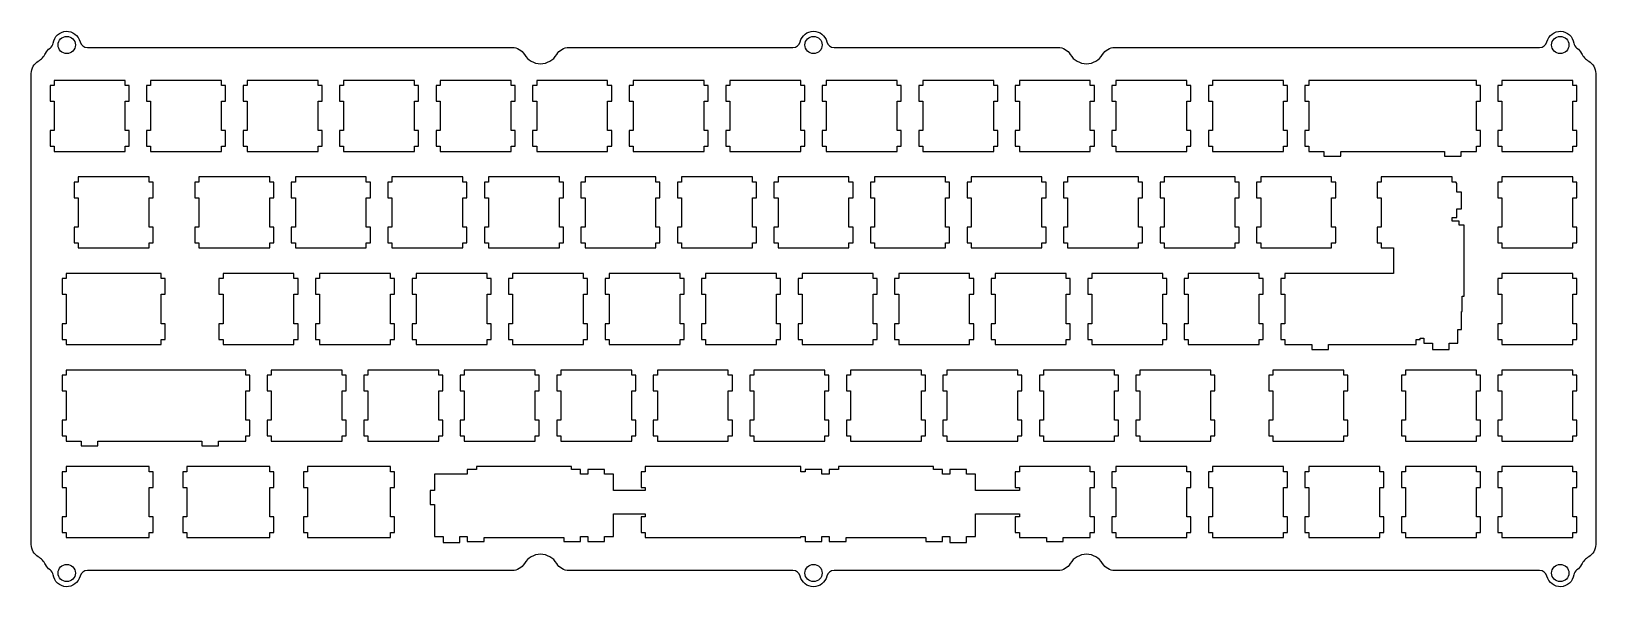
# Model space of a CAD drawing. Header units: millimetres. Extents: x -12 to 297, y -93 to 17.
import ezdxf

# ---------------------------------------------------------------- set-up
doc = ezdxf.new("R2010")
doc.units = ezdxf.units.MM
doc.layers.get('0').update_dxf_attribs({"linetype": 'CONTINUOUS'})

msp = doc.modelspace()

# ---------------------------------------------------------------- linework, layer by layer
msp.add_lwpolyline([(-0.42, 13.5), (83.4, 13.5, -0.265564), (85.81, 12.12, 0.571429), (92.19, 12.12, -0.265564), (94.6, 13.5), (138.8, 13.5, 0.34543), (140.25, 14.64, -0.784465), (145.5, 14.64, 0.34543), (146.95, 13.5), (191.15, 13.5, -0.265564), (193.56, 12.12, 0.571429), (199.94, 12.12, -0.265564), (202.35, 13.5), (286.17, 13.5, 0.34543), (287.63, 14.64, -0.825527), (292.92, 14.38, 0.208554), (293.55, 13.36, -0.124033), (294.45, 12.33, 0.143151), (295.87, 10.81, -0.265564), (297.25, 8.4), (297.25, -84.6, -0.265564), (295.87, -87.01, 0.143151), (294.45, -88.53, -0.124033), (293.55, -89.56, 0.208554), (292.92, -90.58, -0.825527), (287.63, -90.84, 0.34543), (286.17, -89.7), (202.35, -89.7, -0.265564), (199.94, -88.32, 0.571429), (193.56, -88.32, -0.265564), (191.15, -89.7), (146.95, -89.7, 0.34543), (145.5, -90.84, -0.784465), (140.25, -90.84, 0.34543), (138.8, -89.7), (94.6, -89.7, -0.265564), (92.19, -88.32, 0.571429), (85.81, -88.32, -0.265564), (83.4, -89.7), (-0.42, -89.7, 0.34543), (-1.88, -90.84, -0.825527), (-7.17, -90.58, 0.208554), (-7.8, -89.56, -0.124033), (-8.7, -88.53, 0.143151), (-10.12, -87.01, -0.265564), (-11.5, -84.6), (-11.5, 8.4, -0.265564), (-10.12, 10.81, 0.143151), (-8.7, 12.33, -0.124033), (-7.8, 13.36, 0.208554), (-7.17, 14.38, -0.825527), (-1.88, 14.64, 0.34543)], format="xyb", close=True)
for points in [[(-7.8, 2.9), (-7, 2.9), (-7, -2.9), (-7.8, -2.9), (-7.8, -6), (-7, -6), (-7, -7), (7, -7), (7, -6), (7.8, -6), (7.8, -2.9), (7, -2.9), (7, 2.9), (7.8, 2.9), (7.8, 6), (7, 6), (7, 7), (-7, 7), (-7, 6), (-7.8, 6)], [(26.85, 2.9), (26.85, 6), (26.05, 6), (26.05, 7), (12.05, 7), (12.05, 6), (11.25, 6), (11.25, 2.9), (12.05, 2.9), (12.05, -2.9), (11.25, -2.9), (11.25, -6), (12.05, -6), (12.05, -7), (26.05, -7), (26.05, -6), (26.85, -6), (26.85, -2.9), (26.05, -2.9), (26.05, 2.9)], [(45.9, -2.9), (45.1, -2.9), (45.1, 2.9), (45.9, 2.9), (45.9, 6), (45.1, 6), (45.1, 7), (31.1, 7), (31.1, 6), (30.3, 6), (30.3, 2.9), (31.1, 2.9), (31.1, -2.9), (30.3, -2.9), (30.3, -6), (31.1, -6), (31.1, -7), (45.1, -7), (45.1, -6), (45.9, -6)], [(50.15, 6), (49.35, 6), (49.35, 2.9), (50.15, 2.9), (50.15, -2.9), (49.35, -2.9), (49.35, -6), (50.15, -6), (50.15, -7), (64.15, -7), (64.15, -6), (64.95, -6), (64.95, -2.9), (64.15, -2.9), (64.15, 2.9), (64.95, 2.9), (64.95, 6), (64.15, 6), (64.15, 7), (50.15, 7)], [(69.2, -6), (69.2, -7), (83.2, -7), (83.2, -6), (84, -6), (84, -2.9), (83.2, -2.9), (83.2, 2.9), (84, 2.9), (84, 6), (83.2, 6), (83.2, 7), (69.2, 7), (69.2, 6), (68.4, 6), (68.4, 2.9), (69.2, 2.9), (69.2, -2.9), (68.4, -2.9), (68.4, -6)], [(87.45, 6), (87.45, 2.9), (88.25, 2.9), (88.25, -2.9), (87.45, -2.9), (87.45, -6), (88.25, -6), (88.25, -7), (102.25, -7), (102.25, -6), (103.05, -6), (103.05, -2.9), (102.25, -2.9), (102.25, 2.9), (103.05, 2.9), (103.05, 6), (102.25, 6), (102.25, 7), (88.25, 7), (88.25, 6)], [(107.3, -2.9), (106.5, -2.9), (106.5, -6), (107.3, -6), (107.3, -7), (121.3, -7), (121.3, -6), (122.1, -6), (122.1, -2.9), (121.3, -2.9), (121.3, 2.9), (122.1, 2.9), (122.1, 6), (121.3, 6), (121.3, 7), (107.3, 7), (107.3, 6), (106.5, 6), (106.5, 2.9), (107.3, 2.9)], [(126.35, -7), (140.35, -7), (140.35, -6), (141.15, -6), (141.15, -2.9), (140.35, -2.9), (140.35, 2.9), (141.15, 2.9), (141.15, 6), (140.35, 6), (140.35, 7), (126.35, 7), (126.35, 6), (125.55, 6), (125.55, 2.9), (126.35, 2.9), (126.35, -2.9), (125.55, -2.9), (125.55, -6), (126.35, -6)], [(160.2, 2.9), (160.2, 6), (159.4, 6), (159.4, 7), (145.4, 7), (145.4, 6), (144.6, 6), (144.6, 2.9), (145.4, 2.9), (145.4, -2.9), (144.6, -2.9), (144.6, -6), (145.4, -6), (145.4, -7), (159.4, -7), (159.4, -6), (160.2, -6), (160.2, -2.9), (159.4, -2.9), (159.4, 2.9)], [(163.65, -2.9), (163.65, -6), (164.45, -6), (164.45, -7), (178.45, -7), (178.45, -6), (179.25, -6), (179.25, -2.9), (178.45, -2.9), (178.45, 2.9), (179.25, 2.9), (179.25, 6), (178.45, 6), (178.45, 7), (164.45, 7), (164.45, 6), (163.65, 6), (163.65, 2.9), (164.45, 2.9), (164.45, -2.9)], [(197.5, -2.9), (197.5, 2.9), (198.3, 2.9), (198.3, 6), (197.5, 6), (197.5, 7), (183.5, 7), (183.5, 6), (182.7, 6), (182.7, 2.9), (183.5, 2.9), (183.5, -2.9), (182.7, -2.9), (182.7, -6), (183.5, -6), (183.5, -7), (197.5, -7), (197.5, -6), (198.3, -6), (198.3, -2.9)], [(202.55, -7), (216.55, -7), (216.55, -6), (217.35, -6), (217.35, -2.9), (216.55, -2.9), (216.55, 2.9), (217.35, 2.9), (217.35, 6), (216.55, 6), (216.55, 7), (202.55, 7), (202.55, 6), (201.75, 6), (201.75, 2.9), (202.55, 2.9), (202.55, -2.9), (201.75, -2.9), (201.75, -6), (202.55, -6)], [(221.6, 2.9), (221.6, -2.9), (220.8, -2.9), (220.8, -6), (221.6, -6), (221.6, -7), (235.6, -7), (235.6, -6), (236.4, -6), (236.4, -2.9), (235.6, -2.9), (235.6, 2.9), (236.4, 2.9), (236.4, 6), (235.6, 6), (235.6, 7), (221.6, 7), (221.6, 6), (220.8, 6), (220.8, 2.9)], [(246.92, -7), (267.43, -7), (267.43, -7.97), (270.72, -7.97), (270.72, -7), (273.7, -7), (273.7, -6), (274.5, -6), (274.5, -2.9), (273.7, -2.9), (273.7, 2.9), (274.5, 2.9), (274.5, 6), (273.7, 6), (273.7, 7), (240.65, 7), (240.65, 6), (239.85, 6), (239.85, 2.9), (240.65, 2.9), (240.65, -2.9), (239.85, -2.9), (239.85, -6), (240.65, -6), (240.65, -7), (243.62, -7), (243.62, -7.97), (246.92, -7.97)], [(292.75, 6), (292.75, 7), (278.75, 7), (278.75, 6), (277.95, 6), (277.95, 2.9), (278.75, 2.9), (278.75, -2.9), (277.95, -2.9), (277.95, -6), (278.75, -6), (278.75, -7), (292.75, -7), (292.75, -6), (293.55, -6), (293.55, -2.9), (292.75, -2.9), (292.75, 2.9), (293.55, 2.9), (293.55, 6)], [(-3.04, -21.95), (-3.04, -25.05), (-2.24, -25.05), (-2.24, -26.05), (11.76, -26.05), (11.76, -25.05), (12.56, -25.05), (12.56, -21.95), (11.76, -21.95), (11.76, -16.15), (12.56, -16.15), (12.56, -13.05), (11.76, -13.05), (11.76, -12.05), (-2.24, -12.05), (-2.24, -13.05), (-3.04, -13.05), (-3.04, -16.15), (-2.24, -16.15), (-2.24, -21.95)], [(36.38, -25.05), (36.38, -21.95), (35.57, -21.95), (35.57, -16.15), (36.38, -16.15), (36.38, -13.05), (35.57, -13.05), (35.57, -12.05), (21.58, -12.05), (21.58, -13.05), (20.77, -13.05), (20.77, -16.15), (21.58, -16.15), (21.58, -21.95), (20.77, -21.95), (20.77, -25.05), (21.58, -25.05), (21.58, -26.05), (35.57, -26.05), (35.57, -25.05)], [(54.62, -25.05), (55.43, -25.05), (55.43, -21.95), (54.62, -21.95), (54.62, -16.15), (55.43, -16.15), (55.43, -13.05), (54.62, -13.05), (54.62, -12.05), (40.63, -12.05), (40.63, -13.05), (39.82, -13.05), (39.82, -16.15), (40.63, -16.15), (40.63, -21.95), (39.82, -21.95), (39.82, -25.05), (40.63, -25.05), (40.63, -26.05), (54.62, -26.05)], [(74.48, -16.15), (74.48, -13.05), (73.67, -13.05), (73.67, -12.05), (59.68, -12.05), (59.68, -13.05), (58.87, -13.05), (58.87, -16.15), (59.68, -16.15), (59.68, -21.95), (58.87, -21.95), (58.87, -25.05), (59.68, -25.05), (59.68, -26.05), (73.67, -26.05), (73.67, -25.05), (74.48, -25.05), (74.48, -21.95), (73.67, -21.95), (73.67, -16.15)], [(92.72, -16.15), (93.53, -16.15), (93.53, -13.05), (92.72, -13.05), (92.72, -12.05), (78.73, -12.05), (78.73, -13.05), (77.92, -13.05), (77.92, -16.15), (78.73, -16.15), (78.73, -21.95), (77.92, -21.95), (77.92, -25.05), (78.73, -25.05), (78.73, -26.05), (92.72, -26.05), (92.72, -25.05), (93.53, -25.05), (93.53, -21.95), (92.72, -21.95)], [(111.77, -21.95), (111.77, -16.15), (112.58, -16.15), (112.58, -13.05), (111.77, -13.05), (111.77, -12.05), (97.78, -12.05), (97.78, -13.05), (96.97, -13.05), (96.97, -16.15), (97.78, -16.15), (97.78, -21.95), (96.97, -21.95), (96.97, -25.05), (97.78, -25.05), (97.78, -26.05), (111.77, -26.05), (111.77, -25.05), (112.58, -25.05), (112.58, -21.95)], [(116.02, -25.05), (116.83, -25.05), (116.83, -26.05), (130.82, -26.05), (130.82, -25.05), (131.63, -25.05), (131.63, -21.95), (130.82, -21.95), (130.82, -16.15), (131.63, -16.15), (131.63, -13.05), (130.82, -13.05), (130.82, -12.05), (116.83, -12.05), (116.83, -13.05), (116.02, -13.05), (116.02, -16.15), (116.83, -16.15), (116.83, -21.95), (116.02, -21.95)], [(135.88, -25.05), (135.88, -26.05), (149.87, -26.05), (149.87, -25.05), (150.68, -25.05), (150.68, -21.95), (149.87, -21.95), (149.87, -16.15), (150.68, -16.15), (150.68, -13.05), (149.87, -13.05), (149.87, -12.05), (135.88, -12.05), (135.88, -13.05), (135.07, -13.05), (135.07, -16.15), (135.88, -16.15), (135.88, -21.95), (135.07, -21.95), (135.07, -25.05)], [(168.92, -25.05), (169.73, -25.05), (169.73, -21.95), (168.92, -21.95), (168.92, -16.15), (169.73, -16.15), (169.73, -13.05), (168.92, -13.05), (168.92, -12.05), (154.93, -12.05), (154.93, -13.05), (154.12, -13.05), (154.12, -16.15), (154.93, -16.15), (154.93, -21.95), (154.12, -21.95), (154.12, -25.05), (154.93, -25.05), (154.93, -26.05), (168.92, -26.05)], [(173.98, -25.05), (173.98, -26.05), (187.97, -26.05), (187.97, -25.05), (188.78, -25.05), (188.78, -21.95), (187.97, -21.95), (187.97, -16.15), (188.78, -16.15), (188.78, -13.05), (187.97, -13.05), (187.97, -12.05), (173.98, -12.05), (173.98, -13.05), (173.17, -13.05), (173.17, -16.15), (173.98, -16.15), (173.98, -21.95), (173.17, -21.95), (173.17, -25.05)], [(207.02, -16.15), (207.83, -16.15), (207.83, -13.05), (207.02, -13.05), (207.02, -12.05), (193.03, -12.05), (193.03, -13.05), (192.22, -13.05), (192.22, -16.15), (193.03, -16.15), (193.03, -21.95), (192.22, -21.95), (192.22, -25.05), (193.03, -25.05), (193.03, -26.05), (207.02, -26.05), (207.02, -25.05), (207.83, -25.05), (207.83, -21.95), (207.02, -21.95)], [(226.88, -16.15), (226.88, -13.05), (226.07, -13.05), (226.07, -12.05), (212.08, -12.05), (212.08, -13.05), (211.27, -13.05), (211.27, -16.15), (212.08, -16.15), (212.08, -21.95), (211.27, -21.95), (211.27, -25.05), (212.08, -25.05), (212.08, -26.05), (226.07, -26.05), (226.07, -25.05), (226.88, -25.05), (226.88, -21.95), (226.07, -21.95), (226.07, -16.15)], [(245.12, -26.05), (245.12, -25.05), (245.93, -25.05), (245.93, -21.95), (245.12, -21.95), (245.12, -16.15), (245.93, -16.15), (245.93, -13.05), (245.12, -13.05), (245.12, -12.05), (231.13, -12.05), (231.13, -13.05), (230.32, -13.05), (230.32, -16.15), (231.13, -16.15), (231.13, -21.95), (230.32, -21.95), (230.32, -25.05), (231.13, -25.05), (231.13, -26.05)], [(270.89, -38.6), (270.89, -35.57), (271.32, -35.57), (271.32, -21.58), (270.32, -21.58), (270.32, -20.77), (268.94, -20.77), (268.94, -20.05), (269.85, -20.05), (269.85, -18.32), (270.77, -18.32), (270.77, -15.03), (269.85, -15.03), (269.85, -13.3), (269.74, -13.3), (269.74, -13.05), (268.94, -13.05), (268.94, -12.05), (254.94, -12.05), (254.94, -13.05), (254.14, -13.05), (254.14, -16.15), (254.94, -16.15), (254.94, -21.95), (254.14, -21.95), (254.14, -25.05), (254.94, -25.05), (254.94, -26.05), (257.32, -26.05), (257.32, -31.1), (235.89, -31.1), (235.89, -32.1), (235.09, -32.1), (235.09, -35.2), (235.89, -35.2), (235.89, -41), (235.09, -41), (235.09, -44.1), (235.89, -44.1), (235.89, -45.1), (241.24, -45.1), (241.24, -46.07), (244.54, -46.07), (244.54, -45.1), (261.79, -45.1), (261.79, -44.1), (262.59, -44.1), (262.59, -43.85), (263.32, -43.85), (263.32, -44.87), (265.04, -44.87), (265.04, -46.07), (268.34, -46.07), (268.34, -44.87), (270.07, -44.87), (270.07, -42.12), (270.77, -42.12), (270.77, -38.6)], [(278.75, -25.05), (278.75, -26.05), (292.75, -26.05), (292.75, -25.05), (293.55, -25.05), (293.55, -21.95), (292.75, -21.95), (292.75, -16.15), (293.55, -16.15), (293.55, -13.05), (292.75, -13.05), (292.75, -12.05), (278.75, -12.05), (278.75, -13.05), (277.95, -13.05), (277.95, -16.15), (278.75, -16.15), (278.75, -21.95), (277.95, -21.95), (277.95, -25.05)], [(-4.62, -45.1), (14.14, -45.1), (14.14, -44.1), (14.94, -44.1), (14.94, -41), (14.14, -41), (14.14, -35.2), (14.94, -35.2), (14.94, -32.1), (14.14, -32.1), (14.14, -31.1), (-4.62, -31.1), (-4.62, -32.1), (-5.42, -32.1), (-5.42, -35.2), (-4.62, -35.2), (-4.62, -41), (-5.42, -41), (-5.42, -44.1), (-4.62, -44.1)], [(40.34, -45.1), (40.34, -44.1), (41.14, -44.1), (41.14, -41), (40.34, -41), (40.34, -35.2), (41.14, -35.2), (41.14, -32.1), (40.34, -32.1), (40.34, -31.1), (26.34, -31.1), (26.34, -32.1), (25.54, -32.1), (25.54, -35.2), (26.34, -35.2), (26.34, -41), (25.54, -41), (25.54, -44.1), (26.34, -44.1), (26.34, -45.1)], [(59.39, -45.1), (59.39, -44.1), (60.19, -44.1), (60.19, -41), (59.39, -41), (59.39, -35.2), (60.19, -35.2), (60.19, -32.1), (59.39, -32.1), (59.39, -31.1), (45.39, -31.1), (45.39, -32.1), (44.59, -32.1), (44.59, -35.2), (45.39, -35.2), (45.39, -41), (44.59, -41), (44.59, -44.1), (45.39, -44.1), (45.39, -45.1)], [(79.24, -32.1), (78.44, -32.1), (78.44, -31.1), (64.44, -31.1), (64.44, -32.1), (63.64, -32.1), (63.64, -35.2), (64.44, -35.2), (64.44, -41), (63.64, -41), (63.64, -44.1), (64.44, -44.1), (64.44, -45.1), (78.44, -45.1), (78.44, -44.1), (79.24, -44.1), (79.24, -41), (78.44, -41), (78.44, -35.2), (79.24, -35.2)], [(83.49, -35.2), (83.49, -41), (82.69, -41), (82.69, -44.1), (83.49, -44.1), (83.49, -45.1), (97.49, -45.1), (97.49, -44.1), (98.29, -44.1), (98.29, -41), (97.49, -41), (97.49, -35.2), (98.29, -35.2), (98.29, -32.1), (97.49, -32.1), (97.49, -31.1), (83.49, -31.1), (83.49, -32.1), (82.69, -32.1), (82.69, -35.2)], [(117.34, -32.1), (116.54, -32.1), (116.54, -31.1), (102.54, -31.1), (102.54, -32.1), (101.74, -32.1), (101.74, -35.2), (102.54, -35.2), (102.54, -41), (101.74, -41), (101.74, -44.1), (102.54, -44.1), (102.54, -45.1), (116.54, -45.1), (116.54, -44.1), (117.34, -44.1), (117.34, -41), (116.54, -41), (116.54, -35.2), (117.34, -35.2)], [(135.59, -44.1), (136.39, -44.1), (136.39, -41), (135.59, -41), (135.59, -35.2), (136.39, -35.2), (136.39, -32.1), (135.59, -32.1), (135.59, -31.1), (121.59, -31.1), (121.59, -32.1), (120.79, -32.1), (120.79, -35.2), (121.59, -35.2), (121.59, -41), (120.79, -41), (120.79, -44.1), (121.59, -44.1), (121.59, -45.1), (135.59, -45.1)], [(154.64, -31.1), (140.64, -31.1), (140.64, -32.1), (139.84, -32.1), (139.84, -35.2), (140.64, -35.2), (140.64, -41), (139.84, -41), (139.84, -44.1), (140.64, -44.1), (140.64, -45.1), (154.64, -45.1), (154.64, -44.1), (155.44, -44.1), (155.44, -41), (154.64, -41), (154.64, -35.2), (155.44, -35.2), (155.44, -32.1), (154.64, -32.1)], [(158.89, -41), (158.89, -44.1), (159.69, -44.1), (159.69, -45.1), (173.69, -45.1), (173.69, -44.1), (174.49, -44.1), (174.49, -41), (173.69, -41), (173.69, -35.2), (174.49, -35.2), (174.49, -32.1), (173.69, -32.1), (173.69, -31.1), (159.69, -31.1), (159.69, -32.1), (158.89, -32.1), (158.89, -35.2), (159.69, -35.2), (159.69, -41)], [(178.74, -45.1), (192.74, -45.1), (192.74, -44.1), (193.54, -44.1), (193.54, -41), (192.74, -41), (192.74, -35.2), (193.54, -35.2), (193.54, -32.1), (192.74, -32.1), (192.74, -31.1), (178.74, -31.1), (178.74, -32.1), (177.94, -32.1), (177.94, -35.2), (178.74, -35.2), (178.74, -41), (177.94, -41), (177.94, -44.1), (178.74, -44.1)], [(211.79, -31.1), (197.79, -31.1), (197.79, -32.1), (196.99, -32.1), (196.99, -35.2), (197.79, -35.2), (197.79, -41), (196.99, -41), (196.99, -44.1), (197.79, -44.1), (197.79, -45.1), (211.79, -45.1), (211.79, -44.1), (212.59, -44.1), (212.59, -41), (211.79, -41), (211.79, -35.2), (212.59, -35.2), (212.59, -32.1), (211.79, -32.1)], [(216.04, -44.1), (216.84, -44.1), (216.84, -45.1), (230.84, -45.1), (230.84, -44.1), (231.64, -44.1), (231.64, -41), (230.84, -41), (230.84, -35.2), (231.64, -35.2), (231.64, -32.1), (230.84, -32.1), (230.84, -31.1), (216.84, -31.1), (216.84, -32.1), (216.04, -32.1), (216.04, -35.2), (216.84, -35.2), (216.84, -41), (216.04, -41)], [(278.75, -35.2), (278.75, -41), (277.95, -41), (277.95, -44.1), (278.75, -44.1), (278.75, -45.1), (292.75, -45.1), (292.75, -44.1), (293.55, -44.1), (293.55, -41), (292.75, -41), (292.75, -35.2), (293.55, -35.2), (293.55, -32.1), (292.75, -32.1), (292.75, -31.1), (278.75, -31.1), (278.75, -32.1), (277.95, -32.1), (277.95, -35.2)], [(25.46, -64.15), (30.81, -64.15), (30.81, -63.15), (31.61, -63.15), (31.61, -60.05), (30.81, -60.05), (30.81, -54.25), (31.61, -54.25), (31.61, -51.15), (30.81, -51.15), (30.81, -50.15), (-4.62, -50.15), (-4.62, -51.15), (-5.42, -51.15), (-5.42, -54.25), (-4.62, -54.25), (-4.62, -60.05), (-5.42, -60.05), (-5.42, -63.15), (-4.62, -63.15), (-4.62, -64.15), (-1.64, -64.15), (-1.64, -65.12), (1.66, -65.12), (1.66, -64.15), (22.16, -64.15), (22.16, -65.12), (25.46, -65.12)], [(49.86, -64.15), (49.86, -63.15), (50.66, -63.15), (50.66, -60.05), (49.86, -60.05), (49.86, -54.25), (50.66, -54.25), (50.66, -51.15), (49.86, -51.15), (49.86, -50.15), (35.86, -50.15), (35.86, -51.15), (35.06, -51.15), (35.06, -54.25), (35.86, -54.25), (35.86, -60.05), (35.06, -60.05), (35.06, -63.15), (35.86, -63.15), (35.86, -64.15)], [(54.11, -63.15), (54.91, -63.15), (54.91, -64.15), (68.91, -64.15), (68.91, -63.15), (69.71, -63.15), (69.71, -60.05), (68.91, -60.05), (68.91, -54.25), (69.71, -54.25), (69.71, -51.15), (68.91, -51.15), (68.91, -50.15), (54.91, -50.15), (54.91, -51.15), (54.11, -51.15), (54.11, -54.25), (54.91, -54.25), (54.91, -60.05), (54.11, -60.05)], [(73.16, -63.15), (73.96, -63.15), (73.96, -64.15), (87.96, -64.15), (87.96, -63.15), (88.76, -63.15), (88.76, -60.05), (87.96, -60.05), (87.96, -54.25), (88.76, -54.25), (88.76, -51.15), (87.96, -51.15), (87.96, -50.15), (73.96, -50.15), (73.96, -51.15), (73.16, -51.15), (73.16, -54.25), (73.96, -54.25), (73.96, -60.05), (73.16, -60.05)], [(93.01, -64.15), (107.01, -64.15), (107.01, -63.15), (107.81, -63.15), (107.81, -60.05), (107.01, -60.05), (107.01, -54.25), (107.81, -54.25), (107.81, -51.15), (107.01, -51.15), (107.01, -50.15), (93.01, -50.15), (93.01, -51.15), (92.21, -51.15), (92.21, -54.25), (93.01, -54.25), (93.01, -60.05), (92.21, -60.05), (92.21, -63.15), (93.01, -63.15)], [(126.06, -63.15), (126.86, -63.15), (126.86, -60.05), (126.06, -60.05), (126.06, -54.25), (126.86, -54.25), (126.86, -51.15), (126.06, -51.15), (126.06, -50.15), (112.06, -50.15), (112.06, -51.15), (111.26, -51.15), (111.26, -54.25), (112.06, -54.25), (112.06, -60.05), (111.26, -60.05), (111.26, -63.15), (112.06, -63.15), (112.06, -64.15), (126.06, -64.15)], [(131.11, -51.15), (130.31, -51.15), (130.31, -54.25), (131.11, -54.25), (131.11, -60.05), (130.31, -60.05), (130.31, -63.15), (131.11, -63.15), (131.11, -64.15), (145.11, -64.15), (145.11, -63.15), (145.91, -63.15), (145.91, -60.05), (145.11, -60.05), (145.11, -54.25), (145.91, -54.25), (145.91, -51.15), (145.11, -51.15), (145.11, -50.15), (131.11, -50.15)], [(150.16, -64.15), (164.16, -64.15), (164.16, -63.15), (164.96, -63.15), (164.96, -60.05), (164.16, -60.05), (164.16, -54.25), (164.96, -54.25), (164.96, -51.15), (164.16, -51.15), (164.16, -50.15), (150.16, -50.15), (150.16, -51.15), (149.36, -51.15), (149.36, -54.25), (150.16, -54.25), (150.16, -60.05), (149.36, -60.05), (149.36, -63.15), (150.16, -63.15)], [(183.21, -60.05), (183.21, -54.25), (184.01, -54.25), (184.01, -51.15), (183.21, -51.15), (183.21, -50.15), (169.21, -50.15), (169.21, -51.15), (168.41, -51.15), (168.41, -54.25), (169.21, -54.25), (169.21, -60.05), (168.41, -60.05), (168.41, -63.15), (169.21, -63.15), (169.21, -64.15), (183.21, -64.15), (183.21, -63.15), (184.01, -63.15), (184.01, -60.05)], [(188.26, -50.15), (188.26, -51.15), (187.46, -51.15), (187.46, -54.25), (188.26, -54.25), (188.26, -60.05), (187.46, -60.05), (187.46, -63.15), (188.26, -63.15), (188.26, -64.15), (202.26, -64.15), (202.26, -63.15), (203.06, -63.15), (203.06, -60.05), (202.26, -60.05), (202.26, -54.25), (203.06, -54.25), (203.06, -51.15), (202.26, -51.15), (202.26, -50.15)], [(221.31, -63.15), (222.11, -63.15), (222.11, -60.05), (221.31, -60.05), (221.31, -54.25), (222.11, -54.25), (222.11, -51.15), (221.31, -51.15), (221.31, -50.15), (207.31, -50.15), (207.31, -51.15), (206.51, -51.15), (206.51, -54.25), (207.31, -54.25), (207.31, -60.05), (206.51, -60.05), (206.51, -63.15), (207.31, -63.15), (207.31, -64.15), (221.31, -64.15)], [(247.51, -54.25), (248.31, -54.25), (248.31, -51.15), (247.51, -51.15), (247.51, -50.15), (233.51, -50.15), (233.51, -51.15), (232.71, -51.15), (232.71, -54.25), (233.51, -54.25), (233.51, -60.05), (232.71, -60.05), (232.71, -63.15), (233.51, -63.15), (233.51, -64.15), (247.51, -64.15), (247.51, -63.15), (248.31, -63.15), (248.31, -60.05), (247.51, -60.05)], [(273.7, -51.15), (273.7, -50.15), (259.7, -50.15), (259.7, -51.15), (258.9, -51.15), (258.9, -54.25), (259.7, -54.25), (259.7, -60.05), (258.9, -60.05), (258.9, -63.15), (259.7, -63.15), (259.7, -64.15), (273.7, -64.15), (273.7, -63.15), (274.5, -63.15), (274.5, -60.05), (273.7, -60.05), (273.7, -54.25), (274.5, -54.25), (274.5, -51.15)], [(292.75, -63.15), (293.55, -63.15), (293.55, -60.05), (292.75, -60.05), (292.75, -54.25), (293.55, -54.25), (293.55, -51.15), (292.75, -51.15), (292.75, -50.15), (278.75, -50.15), (278.75, -51.15), (277.95, -51.15), (277.95, -54.25), (278.75, -54.25), (278.75, -60.05), (277.95, -60.05), (277.95, -63.15), (278.75, -63.15), (278.75, -64.15), (292.75, -64.15)], [(11.76, -69.2), (-4.62, -69.2), (-4.62, -70.2), (-5.42, -70.2), (-5.42, -73.3), (-4.62, -73.3), (-4.62, -79.1), (-5.42, -79.1), (-5.42, -82.2), (-4.62, -82.2), (-4.62, -83.2), (11.76, -83.2), (11.76, -82.2), (12.56, -82.2), (12.56, -79.1), (11.76, -79.1), (11.76, -73.3), (12.56, -73.3), (12.56, -70.2), (11.76, -70.2)], [(19.19, -83.2), (35.57, -83.2), (35.57, -82.2), (36.37, -82.2), (36.37, -79.1), (35.57, -79.1), (35.57, -73.3), (36.37, -73.3), (36.37, -70.2), (35.57, -70.2), (35.57, -69.2), (19.19, -69.2), (19.19, -70.2), (18.39, -70.2), (18.39, -73.3), (19.19, -73.3), (19.19, -79.1), (18.39, -79.1), (18.39, -82.2), (19.19, -82.2)], [(59.39, -69.2), (43.01, -69.2), (43.01, -70.2), (42.21, -70.2), (42.21, -73.3), (43.01, -73.3), (43.01, -79.1), (42.21, -79.1), (42.21, -82.2), (43.01, -82.2), (43.01, -83.2), (59.39, -83.2), (59.39, -82.2), (60.19, -82.2), (60.19, -79.1), (59.39, -79.1), (59.39, -73.3), (60.19, -73.3), (60.19, -70.2), (59.39, -70.2)], [(141.23, -70.2), (140.35, -70.2), (140.35, -69.2), (109.68, -69.2), (109.68, -70.2), (108.88, -70.2), (108.88, -73.3), (109.68, -73.3), (109.68, -73.9), (103.38, -73.9), (103.38, -70.67), (101.66, -70.67), (101.66, -69.75), (98.36, -69.75), (98.36, -70.67), (96.89, -70.67), (96.89, -69.75), (95.11, -69.75), (95.11, -69.2), (76.34, -69.2), (76.34, -69.75), (74.55, -69.75), (74.55, -70.67), (68.07, -70.67), (68.07, -73.9), (67.24, -73.9), (67.24, -76.7), (68.07, -76.7), (68.07, -82.97), (69.79, -82.97), (69.79, -84.17), (73.09, -84.17), (73.09, -82.97), (74.55, -82.97), (74.55, -83.95), (77.85, -83.95), (77.85, -83.2), (93.59, -83.2), (93.59, -83.95), (96.89, -83.95), (96.89, -82.97), (98.36, -82.97), (98.36, -83.95), (101.66, -83.95), (101.66, -82.97), (103.38, -82.97), (103.38, -78.5), (109.68, -78.5), (109.68, -79.1), (108.88, -79.1), (108.88, -82.2), (109.68, -82.2), (109.68, -83.2), (140.35, -83.2), (140.35, -82.97), (141.23, -82.97), (141.23, -83.95), (144.53, -83.95), (144.53, -82.97), (145.99, -82.97), (145.99, -83.95), (149.29, -83.95), (149.29, -83.2), (165.03, -83.2), (165.03, -83.95), (168.33, -83.95), (168.33, -82.97), (169.79, -82.97), (169.79, -84.17), (173.09, -84.17), (173.09, -82.97), (174.82, -82.97), (174.82, -78.5), (183.5, -78.5), (183.5, -79.1), (182.7, -79.1), (182.7, -82.2), (183.5, -82.2), (183.5, -83.2), (188.85, -83.2), (188.85, -83.95), (192.15, -83.95), (192.15, -83.2), (197.5, -83.2), (197.5, -82.2), (198.3, -82.2), (198.3, -79.1), (197.5, -79.1), (197.5, -73.3), (198.3, -73.3), (198.3, -70.2), (197.5, -70.2), (197.5, -69.2), (183.5, -69.2), (183.5, -70.2), (182.7, -70.2), (182.7, -73.3), (183.5, -73.3), (183.5, -73.9), (174.82, -73.9), (174.82, -70.67), (173.09, -70.67), (173.09, -69.75), (169.79, -69.75), (169.79, -70.67), (168.33, -70.67), (168.33, -69.75), (166.54, -69.75), (166.54, -69.2), (147.78, -69.2), (147.78, -69.75), (145.99, -69.75), (145.99, -70.67), (144.53, -70.67), (144.53, -69.75), (141.23, -69.75)], [(201.75, -73.3), (202.55, -73.3), (202.55, -79.1), (201.75, -79.1), (201.75, -82.2), (202.55, -82.2), (202.55, -83.2), (216.55, -83.2), (216.55, -82.2), (217.35, -82.2), (217.35, -79.1), (216.55, -79.1), (216.55, -73.3), (217.35, -73.3), (217.35, -70.2), (216.55, -70.2), (216.55, -69.2), (202.55, -69.2), (202.55, -70.2), (201.75, -70.2)], [(235.6, -79.1), (235.6, -73.3), (236.4, -73.3), (236.4, -70.2), (235.6, -70.2), (235.6, -69.2), (221.6, -69.2), (221.6, -70.2), (220.8, -70.2), (220.8, -73.3), (221.6, -73.3), (221.6, -79.1), (220.8, -79.1), (220.8, -82.2), (221.6, -82.2), (221.6, -83.2), (235.6, -83.2), (235.6, -82.2), (236.4, -82.2), (236.4, -79.1)], [(239.85, -70.2), (239.85, -73.3), (240.65, -73.3), (240.65, -79.1), (239.85, -79.1), (239.85, -82.2), (240.65, -82.2), (240.65, -83.2), (254.65, -83.2), (254.65, -82.2), (255.45, -82.2), (255.45, -79.1), (254.65, -79.1), (254.65, -73.3), (255.45, -73.3), (255.45, -70.2), (254.65, -70.2), (254.65, -69.2), (240.65, -69.2), (240.65, -70.2)], [(274.5, -73.3), (274.5, -70.2), (273.7, -70.2), (273.7, -69.2), (259.7, -69.2), (259.7, -70.2), (258.9, -70.2), (258.9, -73.3), (259.7, -73.3), (259.7, -79.1), (258.9, -79.1), (258.9, -82.2), (259.7, -82.2), (259.7, -83.2), (273.7, -83.2), (273.7, -82.2), (274.5, -82.2), (274.5, -79.1), (273.7, -79.1), (273.7, -73.3)], [(277.95, -79.1), (277.95, -82.2), (278.75, -82.2), (278.75, -83.2), (292.75, -83.2), (292.75, -82.2), (293.55, -82.2), (293.55, -79.1), (292.75, -79.1), (292.75, -73.3), (293.55, -73.3), (293.55, -70.2), (292.75, -70.2), (292.75, -69.2), (278.75, -69.2), (278.75, -70.2), (277.95, -70.2), (277.95, -73.3), (278.75, -73.3), (278.75, -79.1)]]:
    msp.add_lwpolyline(points, close=True)
for centre in [(-4.5, 14), (142.88, 14), (290.25, 14), (-4.5, -90.2), (142.88, -90.2), (290.25, -90.2)]:
    msp.add_circle(centre, 1.7)

doc.saveas('drawing.dxf')
